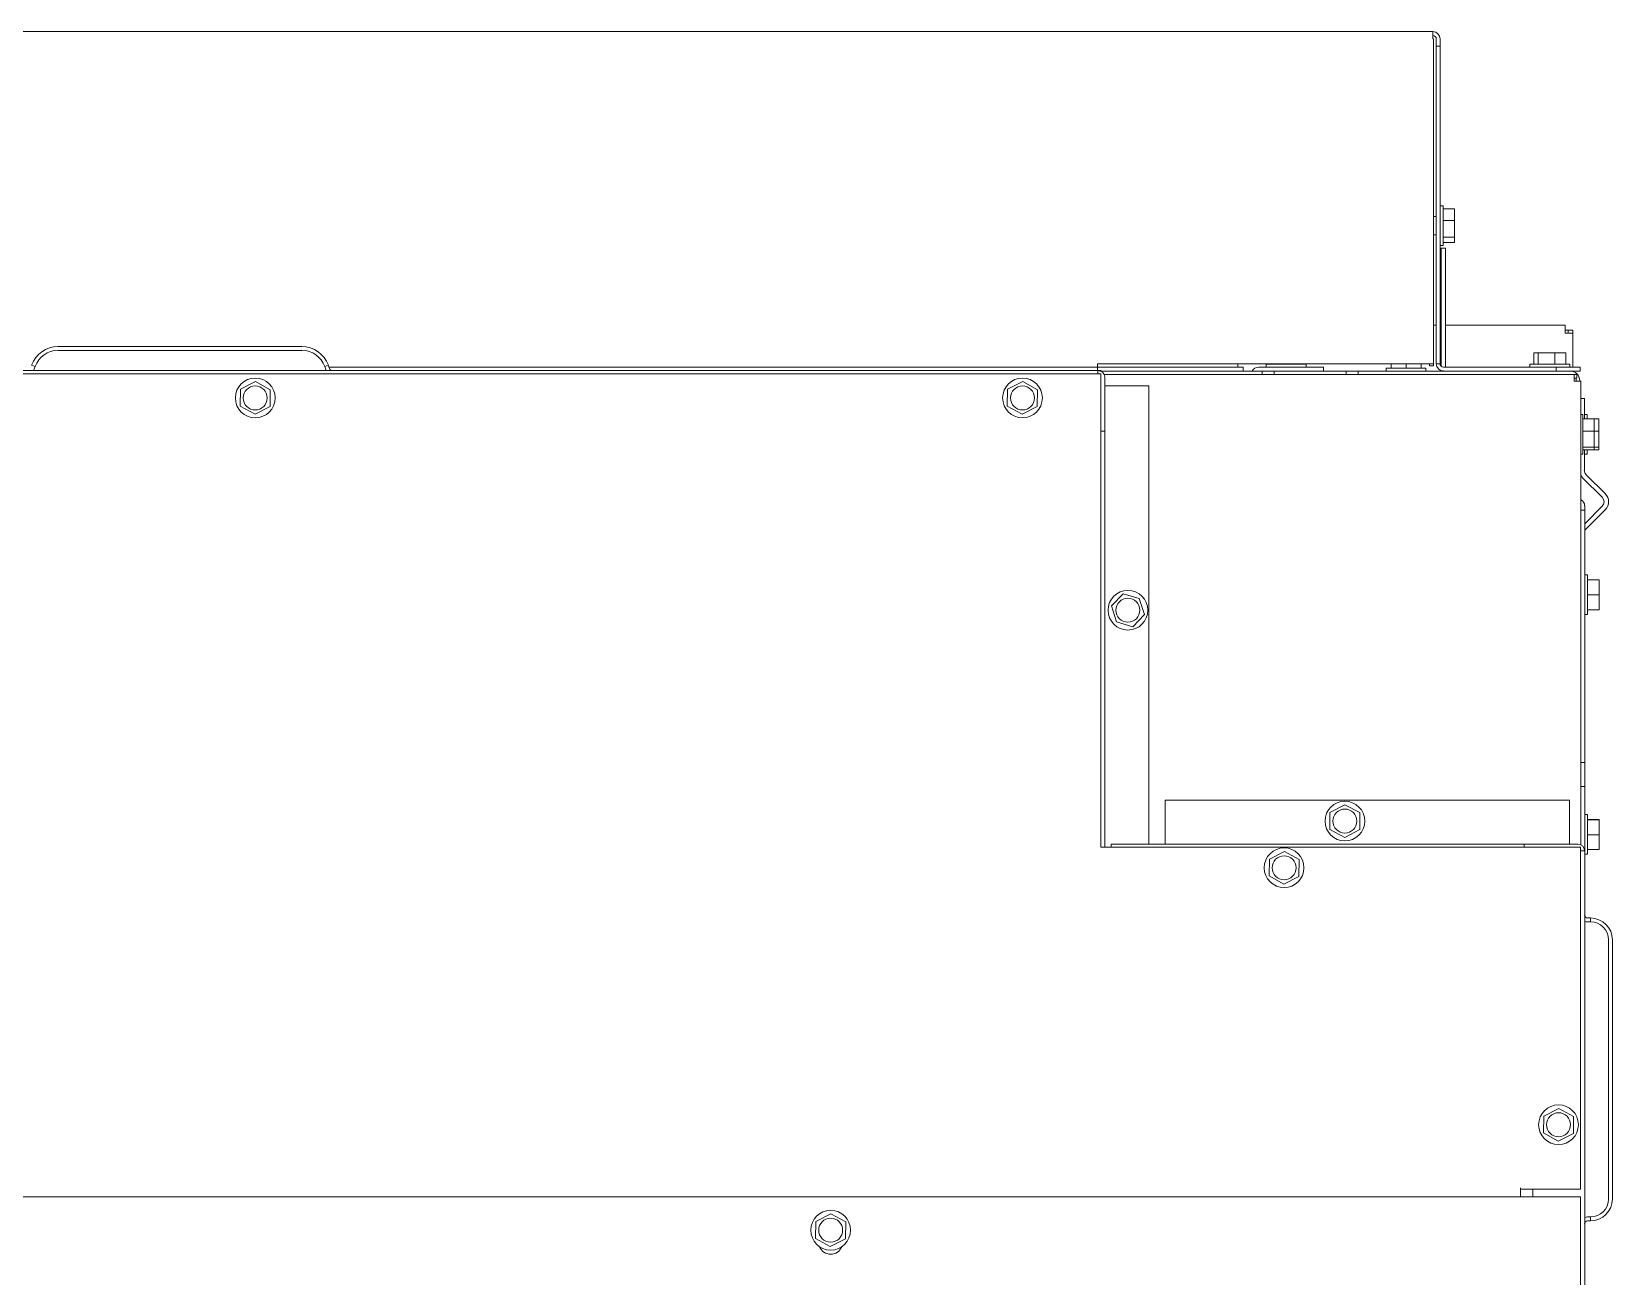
# Model space of a CAD drawing. Header units: millimetres. Extents: x 60499 to 556746, y 248297 to 497145.
# Drawn here: x 79919 to 93762, y 469830 to 480733 of the extents above; entities that cross this region are included whole.
import ezdxf

# ---------------------------------------------------------------- set-up
doc = ezdxf.new("R2010")
doc.units = ezdxf.units.MM

msp = doc.modelspace()

# ---------------------------------------------------------------- linework, layer by layer
at = {"color": 7, "lineweight": 13, "ltscale": 0.03937}
for p, q in [((71631, 480733), (92190, 480733)), ((92194, 477823), (92194, 480670)), ((92219, 477823), (92219, 480605)), ((92253, 477823), (92253, 480605)), ((92261, 478835), (92261, 477802)), ((92301, 477793), (92301, 478835)), ((92301, 478162), (93347, 478162)), ((82286, 477974), (80150, 477974)), ((82286, 477974), (80150, 477974)), ((82286, 477941), (80150, 477941)), ((70271, 477734), (89283, 477734)), ((70326, 477764), (89257, 477764)), ((82523, 477793), (89254, 477793)), ((89254, 477823), (92194, 477823)), ((90527, 477793), (89254, 477793)), ((89283, 477760), (90590, 477760)), ((90527, 477760), (89283, 477760)), ((89283, 477734), (89283, 473589)), ((89310, 477731), (93426, 477731)), ((92282, 477793), (93269, 477793)), ((92282, 477760), (93269, 477760)), ((89702, 477631), (89702, 473615)), ((93485, 477672), (93485, 473609)), ((89316, 473589), (89316, 477234)), ((93519, 474330), (93519, 476542)), ((89844, 474001), (93385, 474001)), ((89283, 473589), (93482, 473589)), ((92988, 473615), (89372, 473615)), ((93482, 473589), (93482, 470595)), ((93519, 462323), (93519, 473556)), ((93729, 472778), (93729, 470507)), ((93762, 472778), (93762, 470507)), ((70271, 470525), (93482, 470525)), ((93482, 470525), (93482, 462161))]:
    msp.add_line(p, q, dxfattribs=at)
at = {"color": 7, "lineweight": 13, "ltscale": 0.001865}
msp.add_line((92190, 480670), (92190, 480733), dxfattribs=at)
at = {"color": 7, "lineweight": 13, "ltscale": 0.000114982}
msp.add_line((92190, 480670), (92194, 480670), dxfattribs=at)
at = {"color": 7, "lineweight": 13, "ltscale": 0.000984252}
for p, q in [((92219, 480637), (92219, 480670)), ((92253, 480637), (92253, 480670))]:
    msp.add_line(p, q, dxfattribs=at)
at = {"color": 7, "lineweight": 13, "ltscale": 0.000976923}
for p, q in [((92219, 480605), (92219, 480637)), ((92253, 480605), (92253, 480637))]:
    msp.add_line(p, q, dxfattribs=at)
at = {"color": 7, "lineweight": 13, "ltscale": 0.000989899}
for p, q in [((92253, 480605), (92219, 480605)), ((92253, 477823), (92219, 477823))]:
    msp.add_line(p, q, dxfattribs=at)
at = {"color": 7, "lineweight": 13, "ltscale": 0.000760056}
for p, q in [((92219, 479113), (92194, 479113)), ((92219, 478954), (92194, 478954)), ((92194, 478162), (92219, 478162))]:
    msp.add_line(p, q, dxfattribs=at)
at = {"color": 7, "lineweight": 13, "ltscale": 0.000775074}
for p, q in [((92253, 479208), (92279, 479208)), ((92253, 478860), (92279, 478860)), ((93347, 478118), (93373, 478118)), ((93373, 478118), (93373, 478092)), ((93416, 478118), (93416, 478092)), ((93516, 477379), (93542, 477379)), ((93516, 477031), (93542, 477031))]:
    msp.add_line(p, q, dxfattribs=at)
at = {"color": 7, "lineweight": 13, "ltscale": 0.010084}
msp.add_line((92279, 478869), (92279, 479208), dxfattribs=at)
at = {"color": 7, "lineweight": 13, "ltscale": 0.003}
for p, q in [((92279, 479182), (92379, 479182)), ((92279, 479079), (92379, 479079)), ((92279, 478933), (92379, 478933)), ((92279, 478886), (92379, 478886)), ((93074, 477819), (93074, 477920)), ((93075, 477819), (93075, 477920)), ((93113, 477819), (93113, 477920)), ((93257, 477819), (93257, 477920)), ((93353, 477819), (93353, 477920)), ((93354, 477819), (93354, 477920)), ((93502, 477340), (93602, 477340)), ((93542, 477340), (93643, 477340)), ((93502, 477234), (93602, 477234)), ((93502, 477093), (93602, 477093)), ((93502, 477070), (93602, 477070)), ((93545, 475931), (93645, 475931)), ((93545, 475800), (93645, 475800)), ((93545, 475669), (93645, 475669)), ((93545, 473833), (93645, 473833)), ((93545, 473830), (93645, 473830)), ((93545, 473697), (93645, 473697)), ((93545, 473568), (93645, 473568))]:
    msp.add_line(p, q, dxfattribs=at)
at = {"color": 7, "lineweight": 13, "ltscale": 0.003052}
msp.add_line((92379, 479182), (92379, 479079), dxfattribs=at)
at = {"color": 7, "lineweight": 13, "ltscale": 0.004347}
msp.add_line((92379, 479079), (92379, 478933), dxfattribs=at)
at = {"color": 7, "lineweight": 13, "ltscale": 0.0012}
for p, q in [((92301, 478835), (92261, 478835)), ((93602, 477234), (93643, 477234)), ((93602, 477093), (93643, 477093)), ((93602, 477070), (93643, 477070))]:
    msp.add_line(p, q, dxfattribs=at)
at = {"color": 7, "lineweight": 13, "ltscale": 0.000265767}
msp.add_line((92279, 478869), (92279, 478860), dxfattribs=at)
at = {"color": 7, "lineweight": 13, "ltscale": 0.001393}
msp.add_line((92379, 478933), (92379, 478886), dxfattribs=at)
at = {"color": 7, "lineweight": 13, "ltscale": 0.000249788}
msp.add_line((92253, 478162), (92261, 478162), dxfattribs=at)
at = {"color": 7, "lineweight": 13, "ltscale": 0.002075}
for p, q in [((93347, 478092), (93347, 478162)), ((93416, 478092), (93347, 478092))]:
    msp.add_line(p, q, dxfattribs=at)
at = {"color": 7, "lineweight": 13, "ltscale": 0.0013}
msp.add_line((93416, 478118), (93373, 478118), dxfattribs=at)
at = {"color": 7, "lineweight": 13, "ltscale": 0.008885}
msp.add_line((93416, 478092), (93416, 477793), dxfattribs=at)
at = {"color": 7, "lineweight": 13, "ltscale": 1.52588e-05}
msp.add_line((93074, 477920), (93075, 477920), dxfattribs=at)
at = {"color": 7, "lineweight": 13, "ltscale": 0.001138}
msp.add_line((93075, 477920), (93113, 477920), dxfattribs=at)
at = {"color": 7, "lineweight": 13, "ltscale": 0.004297}
msp.add_line((93113, 477920), (93257, 477920), dxfattribs=at)
at = {"color": 7, "lineweight": 13, "ltscale": 0.002857}
msp.add_line((93257, 477920), (93353, 477920), dxfattribs=at)
at = {"color": 7, "lineweight": 13, "ltscale": 1.45379e-05}
msp.add_line((93353, 477920), (93354, 477920), dxfattribs=at)
at = {"color": 7, "lineweight": 13, "ltscale": 0.000999999}
msp.add_line((79950, 477799), (79919, 477811), dxfattribs=at)
at = {"color": 7, "lineweight": 13, "ltscale": 0.000946786}
msp.add_line((79939, 477769), (79950, 477799), dxfattribs=at)
at = {"color": 7, "lineweight": 13, "ltscale": 0.001}
msp.add_line((82485, 477799), (82517, 477811), dxfattribs=at)
at = {"color": 7, "lineweight": 13, "ltscale": 0.000946827}
msp.add_line((82485, 477799), (82496, 477769), dxfattribs=at)
at = {"color": 7, "lineweight": 13, "ltscale": 0.000946899}
msp.add_line((82517, 477811), (82528, 477781), dxfattribs=at)
at = {"color": 7, "lineweight": 13, "ltscale": 0.000874917}
msp.add_line((89254, 477793), (89254, 477823), dxfattribs=at)
at = {"color": 7, "lineweight": 13, "ltscale": 0.000864825}
msp.add_line((89254, 477793), (89254, 477764), dxfattribs=at)
at = {"color": 7, "lineweight": 13, "ltscale": 0.000749963}
for p, q in [((89283, 477764), (89257, 477764)), ((93426, 477731), (93451, 477731)), ((93426, 477697), (93451, 477697))]:
    msp.add_line(p, q, dxfattribs=at)
at = {"color": 7, "lineweight": 13, "ltscale": 0.000908799}
msp.add_line((89257, 477734), (89257, 477764), dxfattribs=at)
at = {"color": 7, "lineweight": 13, "ltscale": 0.000168928}
for p, q in [((89283, 477764), (89283, 477759)), ((93519, 473581), (93513, 473581))]:
    msp.add_line(p, q, dxfattribs=at)
at = {"color": 7, "lineweight": 13, "ltscale": 0.000874677}
for p, q in [((90481, 477823), (90481, 477793)), ((90695, 477760), (90695, 477731)), ((90800, 477760), (90800, 477731)), ((91430, 477760), (91430, 477731)), ((91535, 477760), (91535, 477731))]:
    msp.add_line(p, q, dxfattribs=at)
at = {"color": 7, "lineweight": 13, "ltscale": 0.000990019}
for p, q in [((90527, 477760), (90527, 477793)), ((91232, 477760), (91232, 477793)), ((92194, 477805), (92160, 477805)), ((93269, 477793), (93269, 477760)), ((93479, 477793), (93479, 477760)), ((93519, 474120), (93485, 474120))]:
    msp.add_line(p, q, dxfattribs=at)
at = {"color": 7, "lineweight": 13, "ltscale": 0.003125}
for p, q in [((90590, 477760), (90695, 477760)), ((90695, 477760), (90800, 477760)), ((91430, 477760), (91535, 477760)), ((91535, 477760), (91640, 477760))]:
    msp.add_line(p, q, dxfattribs=at)
at = {"color": 7, "lineweight": 13, "ltscale": 0.01695}
for p, q in [((90662, 477793), (91232, 477793)), ((90662, 477760), (91232, 477760))]:
    msp.add_line(p, q, dxfattribs=at)
at = {"color": 7, "lineweight": 13, "ltscale": 0.000774954}
for p, q in [((90731, 477793), (90731, 477819)), ((91079, 477793), (91079, 477819)), ((91781, 477760), (91781, 477786)), ((92129, 477760), (92129, 477786)), ((93040, 477793), (93040, 477819)), ((93040, 477793), (93040, 477819)), ((93388, 477793), (93388, 477819)), ((93519, 475974), (93545, 475974)), ((93519, 475626), (93545, 475626)), ((93519, 473874), (93545, 473874)), ((93519, 473874), (93545, 473874)), ((93519, 473527), (93545, 473527))]:
    msp.add_line(p, q, dxfattribs=at)
at = {"color": 7, "lineweight": 13, "ltscale": 0.01035}
for p, q in [((90731, 477819), (91079, 477819)), ((91781, 477786), (92129, 477786)), ((93545, 475626), (93545, 475974))]:
    msp.add_line(p, q, dxfattribs=at)
at = {"color": 7, "lineweight": 13, "ltscale": 0.001516}
for p, q in [((90782, 477793), (90731, 477793)), ((91079, 477793), (91028, 477793)), ((91832, 477760), (91781, 477760)), ((92129, 477760), (92078, 477760))]:
    msp.add_line(p, q, dxfattribs=at)
at = {"color": 7, "lineweight": 13, "ltscale": 9.96026e-05}
for p, q in [((90774, 477819), (90774, 477823)), ((90905, 477819), (90905, 477823)), ((91036, 477819), (91036, 477823))]:
    msp.add_line(p, q, dxfattribs=at)
at = {"color": 7, "lineweight": 13, "ltscale": 0.003659}
for p, q in [((90905, 477793), (90782, 477793)), ((91028, 477793), (90905, 477793)), ((91955, 477760), (91832, 477760)), ((92078, 477760), (91955, 477760))]:
    msp.add_line(p, q, dxfattribs=at)
at = {"color": 7, "lineweight": 13, "ltscale": 0.01875}
msp.add_line((90800, 477760), (91430, 477760), dxfattribs=at)
at = {"color": 7, "lineweight": 13, "ltscale": 0.019111}
msp.add_line((91640, 477760), (92282, 477760), dxfattribs=at)
at = {"color": 7, "lineweight": 13, "ltscale": 0.00109}
for p, q in [((91824, 477786), (91824, 477823)), ((91955, 477786), (91955, 477823)), ((92086, 477786), (92086, 477823))]:
    msp.add_line(p, q, dxfattribs=at)
at = {"color": 7, "lineweight": 13, "ltscale": 0.000516156}
for p, q in [((92160, 477805), (92160, 477823)), ((92194, 477823), (92194, 477805))]:
    msp.add_line(p, q, dxfattribs=at)
at = {"color": 7, "lineweight": 13, "ltscale": 0.000107893}
msp.add_line((92261, 477764), (92261, 477760), dxfattribs=at)
at = {"color": 7, "lineweight": 13, "ltscale": 0.004035}
msp.add_line((93040, 477819), (93176, 477819), dxfattribs=at)
at = {"color": 7, "lineweight": 13, "ltscale": 0.000799224}
msp.add_line((93067, 477793), (93040, 477793), dxfattribs=at)
at = {"color": 7, "lineweight": 13, "ltscale": 0.003235}
msp.add_line((93176, 477793), (93067, 477793), dxfattribs=at)
at = {"color": 7, "lineweight": 13, "ltscale": 0.006315}
msp.add_line((93388, 477819), (93176, 477819), dxfattribs=at)
at = {"color": 7, "lineweight": 13, "ltscale": 0.003903}
msp.add_line((93307, 477793), (93176, 477793), dxfattribs=at)
at = {"color": 7, "lineweight": 13, "ltscale": 0.00625}
for p, q in [((93479, 477793), (93269, 477793)), ((93479, 477760), (93269, 477760)), ((93485, 474120), (93485, 474330)), ((93519, 474120), (93519, 474330))]:
    msp.add_line(p, q, dxfattribs=at)
at = {"color": 7, "lineweight": 13, "ltscale": 0.002285}
msp.add_line((93384, 477793), (93307, 477793), dxfattribs=at)
at = {"color": 7, "lineweight": 13, "ltscale": 0.000127237}
msp.add_line((93388, 477793), (93384, 477793), dxfattribs=at)
at = {"color": 7, "lineweight": 13, "ltscale": 0.000123752}
msp.add_line((93416, 477760), (93416, 477756), dxfattribs=at)
at = {"color": 7, "lineweight": 13, "ltscale": 0.00175}
for p, q in [((93426, 477731), (93426, 477672)), ((93426, 477672), (93485, 477672))]:
    msp.add_line(p, q, dxfattribs=at)
at = {"color": 7, "lineweight": 13, "ltscale": 0.000999991}
for p, q in [((93451, 477731), (93451, 477697)), ((93569, 472935), (93569, 472969)), ((93569, 470350), (93569, 470316))]:
    msp.add_line(p, q, dxfattribs=at)
at = {"color": 7, "lineweight": 13, "ltscale": 0.004405}
for p, q in [((81747, 477600), (81745, 477452)), ((81879, 477667), (81747, 477600)), ((82009, 477596), (81879, 477667)), ((82007, 477448), (82009, 477596)), ((88466, 477600), (88463, 477452)), ((88598, 477667), (88466, 477600)), ((88728, 477596), (88598, 477667)), ((88725, 477448), (88728, 477596)), ((81745, 477452), (81875, 477381)), ((81875, 477381), (82007, 477448)), ((88463, 477452), (88593, 477381)), ((88593, 477381), (88725, 477448)), ((89478, 475809), (89374, 475704)), ((89619, 475767), (89478, 475809)), ((89374, 475704), (89419, 475563)), ((89665, 475626), (89619, 475767)), ((89419, 475563), (89561, 475520)), ((89561, 475520), (89665, 475626)), ((91419, 473961), (91288, 473892)), ((91288, 473892), (91288, 473744)), ((91550, 473892), (91419, 473961)), ((91550, 473744), (91550, 473892)), ((91288, 473744), (91419, 473675)), ((91419, 473675), (91550, 473744)), ((90758, 473485), (90755, 473337)), ((90890, 473552), (90758, 473485)), ((91020, 473481), (90890, 473552)), ((91017, 473333), (91020, 473481)), ((90755, 473337), (90885, 473266)), ((90885, 473266), (91017, 473333)), ((93160, 471234), (93158, 471086)), ((93293, 471301), (93160, 471234)), ((93422, 471230), (93293, 471301)), ((93420, 471082), (93422, 471230)), ((93158, 471086), (93288, 471015)), ((93288, 471015), (93420, 471082)), ((86786, 470310), (86784, 470162)), ((86918, 470377), (86786, 470310)), ((87048, 470306), (86918, 470377)), ((87046, 470158), (87048, 470306)), ((86784, 470162), (86913, 470091)), ((86913, 470091), (87046, 470158))]:
    msp.add_line(p, q, dxfattribs=at)
at = {"color": 7, "lineweight": 13, "ltscale": 0.01405}
for p, q in [((89316, 477234), (89316, 477706)), ((92988, 473615), (93460, 473615))]:
    msp.add_line(p, q, dxfattribs=at)
at = {"color": 7, "lineweight": 13, "ltscale": 0.000750084}
for p, q in [((89316, 477631), (89341, 477631)), ((89844, 473615), (89844, 473640)), ((93385, 473615), (93385, 473640))]:
    msp.add_line(p, q, dxfattribs=at)
at = {"color": 7, "lineweight": 13, "ltscale": 0.01075}
for p, q in [((89341, 477631), (89702, 477631)), ((89844, 473640), (89844, 474001)), ((93385, 474001), (93385, 473640))]:
    msp.add_line(p, q, dxfattribs=at)
at = {"color": 7, "lineweight": 13, "ltscale": 7.4732e-05}
for p, q in [((93445, 477672), (93445, 477675)), ((93476, 477672), (93476, 477675))]:
    msp.add_line(p, q, dxfattribs=at)
at = {"color": 7, "lineweight": 13, "ltscale": 0.000922616}
msp.add_line((93485, 477520), (93516, 477520), dxfattribs=at)
at = {"color": 7, "lineweight": 13, "ltscale": 0.005346}
msp.add_line((93516, 477340), (93516, 477520), dxfattribs=at)
at = {"color": 7, "lineweight": 13, "ltscale": 0.000497773}
for p, q in [((93485, 477379), (93502, 477379)), ((93485, 477031), (93502, 477031))]:
    msp.add_line(p, q, dxfattribs=at)
at = {"color": 7, "lineweight": 13, "ltscale": 0.00682}
msp.add_line((93502, 477379), (93502, 477150), dxfattribs=at)
at = {"color": 7, "lineweight": 13, "ltscale": 0.000268411}
msp.add_line((93516, 477370), (93516, 477379), dxfattribs=at)
at = {"color": 7, "lineweight": 13, "ltscale": 0.00087708}
msp.add_line((93516, 477340), (93516, 477370), dxfattribs=at)
at = {"color": 7, "lineweight": 13, "ltscale": 0.001145}
for p, q in [((93542, 477379), (93542, 477340)), ((93542, 477031), (93542, 477070))]:
    msp.add_line(p, q, dxfattribs=at)
at = {"color": 7, "lineweight": 13, "ltscale": 0.0018}
msp.add_line((93542, 477340), (93602, 477340), dxfattribs=at)
at = {"color": 7, "lineweight": 13, "ltscale": 0.003181}
for p, q in [((93602, 477340), (93602, 477234)), ((93643, 477340), (93643, 477234))]:
    msp.add_line(p, q, dxfattribs=at)
at = {"color": 7, "lineweight": 13, "ltscale": 0.000975361}
msp.add_line((89316, 477234), (89283, 477234), dxfattribs=at)
at = {"color": 7, "lineweight": 13, "ltscale": 0.004176}
for p, q in [((93602, 477234), (93602, 477093)), ((93643, 477234), (93643, 477093))]:
    msp.add_line(p, q, dxfattribs=at)
at = {"color": 7, "lineweight": 13, "ltscale": 0.00353}
msp.add_line((93502, 477031), (93502, 477150), dxfattribs=at)
at = {"color": 7, "lineweight": 13, "ltscale": 0.005345}
msp.add_line((93516, 476890), (93516, 477070), dxfattribs=at)
at = {"color": 7, "lineweight": 13, "ltscale": 0.000603143}
msp.add_line((93516, 477049), (93516, 477070), dxfattribs=at)
at = {"color": 7, "lineweight": 13, "ltscale": 0.000542348}
msp.add_line((93516, 477031), (93516, 477049), dxfattribs=at)
at = {"color": 7, "lineweight": 13, "ltscale": 0.000701544}
for p, q in [((93602, 477093), (93602, 477070)), ((93643, 477093), (93643, 477070))]:
    msp.add_line(p, q, dxfattribs=at)
at = {"color": 7, "lineweight": 13, "ltscale": 0.007081}
for p, q in [((93672, 476654), (93504, 476822)), ((93700, 476683), (93532, 476851))]:
    msp.add_line(p, q, dxfattribs=at)
at = {"color": 7, "lineweight": 13, "ltscale": 0.0011}
for p, q in [((93485, 476542), (93485, 476579)), ((93519, 476542), (93519, 476579))]:
    msp.add_line(p, q, dxfattribs=at)
at = {"color": 7, "lineweight": 13, "ltscale": 0.000999511}
for p, q in [((93519, 476542), (93485, 476542)), ((93519, 474330), (93485, 474330))]:
    msp.add_line(p, q, dxfattribs=at)
at = {"color": 7, "lineweight": 13, "ltscale": 0.006456}
msp.add_line((93519, 476422), (93672, 476576), dxfattribs=at)
at = {"color": 7, "lineweight": 13, "ltscale": 0.007656}
msp.add_line((93519, 476365), (93700, 476547), dxfattribs=at)
at = {"color": 7, "lineweight": 13, "ltscale": 0.0039}
for p, q in [((93645, 475931), (93645, 475800)), ((93645, 475800), (93645, 475669))]:
    msp.add_line(p, q, dxfattribs=at)
at = {"color": 7, "lineweight": 13, "ltscale": 0.00325}
for p, q in [((93485, 474120), (93485, 474011)), ((93519, 474120), (93519, 474011))]:
    msp.add_line(p, q, dxfattribs=at)
at = {"color": 7, "lineweight": 13, "ltscale": 0.011973}
msp.add_line((93485, 473609), (93485, 474011), dxfattribs=at)
at = {"color": 7, "lineweight": 13, "ltscale": 0.0128}
msp.add_line((93519, 473581), (93519, 474011), dxfattribs=at)
at = {"color": 7, "lineweight": 13, "ltscale": 0.010349}
msp.add_line((93545, 473527), (93545, 473874), dxfattribs=at)
at = {"color": 7, "lineweight": 13, "ltscale": 1.20148e-06}
msp.add_line((93545, 473874), (93545, 473874), dxfattribs=at)
at = {"color": 7, "lineweight": 13, "ltscale": 9.71997e-05}
msp.add_line((93645, 473833), (93645, 473830), dxfattribs=at)
at = {"color": 7, "lineweight": 13, "ltscale": 0.003944}
msp.add_line((93645, 473830), (93645, 473697), dxfattribs=at)
at = {"color": 7, "lineweight": 13, "ltscale": 0.000758614}
for p, q in [((89372, 473615), (89372, 473589)), ((92988, 473589), (92988, 473615))]:
    msp.add_line(p, q, dxfattribs=at)
at = {"color": 7, "lineweight": 13, "ltscale": 0.000173133}
msp.add_line((92988, 473615), (92988, 473609), dxfattribs=at)
at = {"color": 7, "lineweight": 13, "ltscale": 0.000736026}
msp.add_line((93519, 473581), (93519, 473556), dxfattribs=at)
at = {"color": 7, "lineweight": 13, "ltscale": 0.003854}
msp.add_line((93645, 473697), (93645, 473568), dxfattribs=at)
at = {"color": 7, "lineweight": 13, "ltscale": 0.001076}
msp.add_line((93482, 473556), (93519, 473556), dxfattribs=at)
at = {"color": 7, "lineweight": 13, "ltscale": 3.7366e-05}
msp.add_line((93485, 473557), (93485, 473556), dxfattribs=at)
at = {"color": 7, "lineweight": 13, "ltscale": 0.000752847}
for p, q in [((93569, 472969), (93544, 472969)), ((93569, 472935), (93544, 472935)), ((93569, 470350), (93544, 470350)), ((93569, 470316), (93544, 470316))]:
    msp.add_line(p, q, dxfattribs=at)
at = {"color": 7, "lineweight": 13, "ltscale": 0.000310703}
msp.add_line((92958, 470606), (92958, 470595), dxfattribs=at)
at = {"color": 7, "lineweight": 13, "ltscale": 0.001238}
msp.add_line((92958, 470564), (92958, 470606), dxfattribs=at)
at = {"color": 7, "lineweight": 13, "ltscale": 0.015625}
msp.add_line((93482, 470595), (92958, 470595), dxfattribs=at)
at = {"color": 7, "lineweight": 13, "ltscale": 0.000460647}
msp.add_line((92958, 470564), (92958, 470549), dxfattribs=at)
at = {"color": 7, "lineweight": 13, "ltscale": 0.000530333}
msp.add_line((92958, 470549), (92958, 470531), dxfattribs=at)
at = {"color": 7, "lineweight": 13, "ltscale": 0.00016268}
msp.add_line((92958, 470525), (92958, 470531), dxfattribs=at)
at = {"color": 7, "lineweight": 13, "ltscale": 0.00208}
msp.add_line((93065, 470525), (93065, 470595), dxfattribs=at)
at = {"color": 7, "lineweight": 13, "ltscale": 0.03937}
for centre, radius in [((81877, 477524), 174), ((81877, 477524), 105), ((88596, 477524), 174), ((88596, 477524), 105), ((89519, 475665), 174), ((89519, 475665), 105), ((91419, 473818), 174), ((91419, 473818), 105), ((90887, 473409), 174), ((90887, 473409), 105), ((93290, 471158), 174), ((93290, 471158), 105), ((86916, 470234), 174), ((86916, 470234), 105)]:
    msp.add_circle(centre, radius, dxfattribs=at)
for centre, radius, start, end in [((92190, 480670), 62.7, 0, 90), ((92190, 480670), 29.4, 0, 90), ((79884, 477790), 58.8, 334.6227, 340), ((82551, 477790), 58.8, 200, 205.3773), ((82551, 477790), 25.2, 200, 270), ((89257, 477706), 58.8, 0, 90), ((90662, 477730), 63.5, 90, 151.5749), ((90662, 477730), 30.2, 90, 90.78), ((92282, 477823), 62.7, 180, 270), ((92282, 477823), 29.4, 180, 270), ((93390, 477675), 85.7, 0, 90), ((93390, 477675), 55.4, 0, 24.1589), ((93571, 476890), 95.7, 205.4885, 225), ((93571, 476890), 55.4, 180, 225), ((93458, 476579), 60.5, 0, 63.5912), ((93633, 476615), 55.4, 315, 45), ((93633, 476615), 95.7, 315, 45), ((93458, 476579), 27.2, 0, 8.7411), ((93460, 473556), 58.8, 0, 90), ((93460, 473556), 25.2, 0, 26.0501), ((93544, 472994), 25.2, 180, 270), ((93544, 472994), 58.8, 244.6234, 270), ((93544, 470291), 58.8, 90, 115.3766), ((93544, 470291), 25.2, 90, 180), ((86916, 470129), 105, 201.7877, 338.2123)]:
    msp.add_arc(centre, radius, start, end, dxfattribs=at)
for centre, major_axis, ratio, start_param, end_param in [((80147, 477728), (-84, -232), 0.987484, 3.484708, 4.711949), ((80147, 477728), (-84, -232), 0.987484, 3.484708, 4.711949), ((80147, 477728), (-73, -201), 0.982853, 3.484633, 4.711868), ((82288, 477728), (84, -232), 0.987484, 1.571236, 2.798477), ((82288, 477728), (73, -201), 0.982853, 1.571326, 2.79856), ((93569, 472778), (193, 0), 0.990067, 6.283153, 7.853948), ((93569, 472778), (193, 0), 0.990067, 6.283153, 7.853948), ((93569, 472778), (159, 0), 0.984808, 6.283093, 7.853885), ((93569, 470507), (193, 0), 0.990067, 4.712422, 6.283217), ((93569, 470507), (159, 0), 0.984808, 4.712486, 6.283278)]:
    msp.add_ellipse(centre, major_axis=major_axis, ratio=ratio, start_param=start_param, end_param=end_param, dxfattribs=at)

doc.saveas('drawing.dxf')
